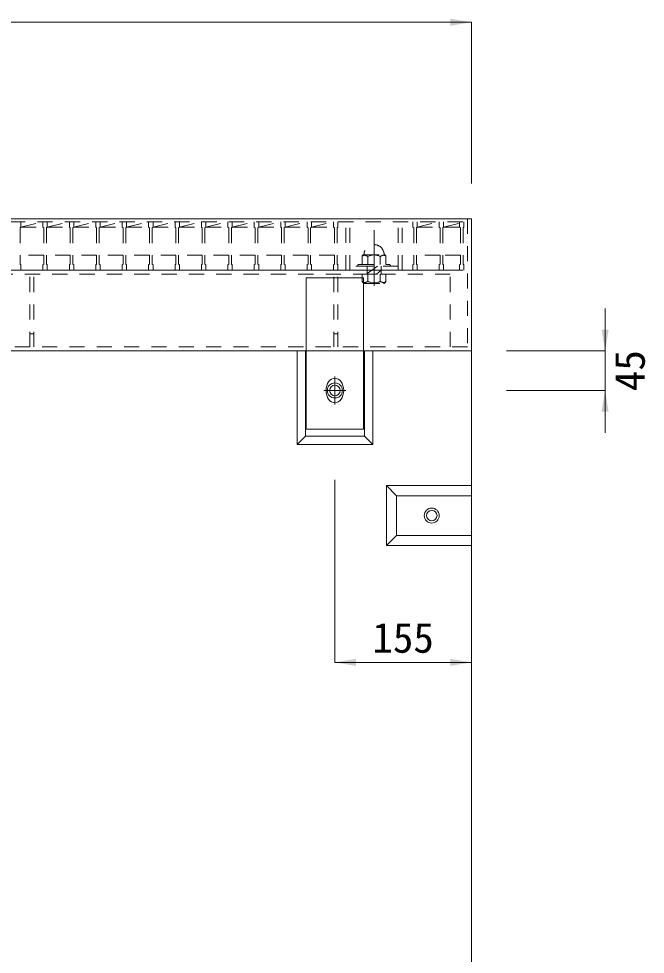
# Model space of a CAD drawing. Units: millimetres at full size. Extents: x 42559 to 133118, y -58351 to -47326.
# Drawn here: x 91480 to 92192, y -53596 to -52534 of the extents above; entities that cross this region are included whole.
import ezdxf
from ezdxf.enums import TextEntityAlignment as Align

# ---------------------------------------------------------------- set-up
doc = ezdxf.new("R2010")
doc.units = ezdxf.units.MM
doc.header["$LTSCALE"] = 23
doc.linetypes.add('CHAIN', pattern=[18.5, 12, -1.5, 3.5, -1.5])
doc.linetypes.add('USER1', pattern=[1.35, 0.75, -0.6])
for name, color, linetype, lineweight in [('BT', 30, 'USER1', 13), ('インサート', 92, 'USER1', 9), ('グレーチング', 7, 'USER1', 13), ('受枠', 3, 'Continuous', 9), ('寸法線', 7, 'Continuous', 13), ('本体', 2, 'Continuous', 13)]:
    doc.layers.add(name, color=color, linetype=linetype, lineweight=lineweight)
doc.styles.add('ＭＳ ゴシック', font='')
doc.styles.get('ＭＳ ゴシック').set_extended_font_data('MS Gothic')

# ---------------------------------------------------------------- blocks, each defined once
blk = doc.blocks.new('filled_arrow')
at = {"color": 0, "linetype": 'Continuous', "lineweight": -2}
blk.add_solid([(7.5, 1.25), (0, 0), (7.5, -1.25)], dxfattribs=at)

msp = doc.modelspace()

# ---------------------------------------------------------------- linework, layer by layer
at = {"layer": 'BT'}
for p, q in [((91870.16, -52804.2), (91870.16, -52813.33)), ((91872.23, -52802.12), (91895.08, -52802.12)), ((91876.65, -52804.2), (91876.65, -52813.33)), ((91890.67, -52804.2), (91890.67, -52813.33)), ((91897.16, -52804.2), (91897.16, -52813.33)), ((91866.16, -52813.33), (91901.16, -52813.33)), ((91866.16, -52815.27), (91901.16, -52815.27)), ((91875.66, -52824.27), (91875.66, -52815.27)), ((91875.66, -52823.42), (91887.51, -52815.27)), ((91886.43, -52824.27), (91891.66, -52819.81)), ((91891.66, -52824.27), (91891.66, -52815.27)), ((91870.16, -52824.27), (91897.16, -52824.27)), ((91870.16, -52824.27), (91870.16, -52831.89)), ((91876.73, -52832.33), (91876.73, -52824.27)), ((91890.58, -52832.33), (91890.58, -52824.27)), ((91897.16, -52824.27), (91897.16, -52831.89)), ((91872.93, -52834.66), (91894.39, -52834.66))]:
    msp.add_line(p, q, dxfattribs=at)
for centre, radius, start, end in [((91883.66, -52802.12), 11.42, 0, 180), ((91872.23, -52804.2), 2.08, 90, 180), ((91883.66, -52816.87), 14.48, 61.04954, 118.95046), ((91895.08, -52804.2), 2.08, 0, 90), ((91866.16, -52814.33), 1, 90, 180), ((91866.16, -52814.27), 1, 180, 270), ((91901.16, -52814.33), 1, 0, 90), ((91901.16, -52814.27), 1, 270, 0), ((91872.93, -52831.89), 2.77, 180, 270), ((91894.39, -52831.89), 2.77, 270, 0), ((91883.66, -52819.99), 14.15, 240.7011, 299.2989)]:
    msp.add_arc(centre, radius, start, end, dxfattribs=at)
for points in [[(91872.23, -52802.78), (91871.61, -52802.9), (91870.56, -52803.27), (91870.16, -52804.2)], [(91876.65, -52804.2), (91875.23, -52803.26), (91873.7, -52802.69), (91872.23, -52802.78)], [(91890.67, -52804.2), (91892.08, -52803.26), (91893.62, -52802.69), (91895.08, -52802.78)], [(91895.08, -52802.78), (91895.71, -52802.9), (91896.75, -52803.27), (91897.16, -52804.2)], [(91872.23, -52833.74), (91871.61, -52833.63), (91870.38, -52833.43), (91870.16, -52831.37)], [(91895.08, -52833.74), (91895.71, -52833.63), (91896.93, -52833.43), (91897.16, -52831.37)], [(91876.73, -52832.33), (91875.23, -52833.26), (91873.7, -52833.84), (91872.23, -52833.74)], [(91890.58, -52832.33), (91892.08, -52833.26), (91893.62, -52833.84), (91895.08, -52833.74)]]:
    msp.add_open_spline(points, degree=3, dxfattribs=at)
at = {"layer": 'インサート', "linetype": 'Continuous'}
for centre, radius in [((91839.16, -52956.27), 8.5), ((91839.16, -52956.27), 6), ((91949.16, -53098.27), 8.5), ((91949.16, -53098.27), 6)]:
    msp.add_circle(centre, radius, dxfattribs=at)
at = {"layer": 'グレーチング'}
for p, q in [((91004.66, -52764.77), (91985.66, -52764.77)), ((91482.66, -52770.77), (91507.66, -52764.77)), ((91482.66, -52764.77), (91482.66, -52770.77)), ((91507.66, -52764.77), (91507.66, -52770.77)), ((91512.66, -52770.77), (91537.66, -52764.77)), ((91512.66, -52764.77), (91512.66, -52770.77)), ((91537.66, -52764.77), (91537.66, -52770.77)), ((91542.66, -52770.77), (91567.66, -52764.77)), ((91542.66, -52764.77), (91542.66, -52770.77)), ((91567.66, -52764.77), (91567.66, -52770.77)), ((91572.66, -52770.77), (91597.66, -52764.77)), ((91572.66, -52764.77), (91572.66, -52770.77)), ((91597.66, -52764.77), (91597.66, -52770.77)), ((91602.66, -52770.77), (91627.66, -52764.77)), ((91602.66, -52764.77), (91602.66, -52770.77)), ((91627.66, -52764.77), (91627.66, -52770.77)), ((91632.66, -52770.77), (91657.66, -52764.77)), ((91632.66, -52764.77), (91632.66, -52770.77)), ((91657.66, -52764.77), (91657.66, -52770.77)), ((91662.66, -52770.77), (91687.66, -52764.77)), ((91662.66, -52764.77), (91662.66, -52770.77)), ((91687.66, -52764.77), (91687.66, -52770.77)), ((91692.66, -52770.77), (91717.66, -52764.77)), ((91692.66, -52764.77), (91692.66, -52770.77)), ((91717.66, -52764.77), (91717.66, -52770.77)), ((91722.66, -52770.77), (91747.66, -52764.77)), ((91722.66, -52764.77), (91722.66, -52770.77)), ((91747.66, -52764.77), (91747.66, -52770.77)), ((91752.66, -52770.77), (91777.66, -52764.77)), ((91752.66, -52764.77), (91752.66, -52770.77)), ((91777.66, -52764.77), (91777.66, -52770.77)), ((91782.66, -52770.77), (91807.66, -52764.77)), ((91782.66, -52764.77), (91782.66, -52770.77)), ((91807.66, -52764.77), (91807.66, -52770.77)), ((91812.66, -52770.77), (91837.66, -52764.77)), ((91812.66, -52764.77), (91812.66, -52770.77)), ((91837.66, -52764.77), (91837.66, -52770.77)), ((91842.66, -52764.77), (91842.66, -52770.77)), ((91851.66, -52819.77), (91851.66, -52764.77)), ((91856.16, -52819.77), (91856.16, -52764.77)), ((91911.16, -52819.77), (91911.16, -52764.77)), ((91915.66, -52819.77), (91915.66, -52764.77)), ((91927.66, -52764.77), (91927.66, -52770.77)), ((91932.66, -52770.77), (91957.66, -52764.77)), ((91932.66, -52764.77), (91932.66, -52770.77)), ((91957.66, -52764.77), (91957.66, -52770.77)), ((91962.66, -52764.77), (91962.66, -52770.77)), ((91962.66, -52770.77), (91980.66, -52766.45)), ((91980.66, -52764.77), (91980.66, -52770.77)), ((91985.66, -52764.77), (91985.66, -52770.77)), ((91482.66, -52770.77), (91481.66, -52771.77)), ((91481.66, -52771.77), (91481.66, -52812.77)), ((91482.66, -52770.77), (91507.66, -52770.77)), ((91507.66, -52770.77), (91508.66, -52771.77)), ((91508.66, -52771.77), (91508.66, -52812.77)), ((91512.66, -52770.77), (91511.66, -52771.77)), ((91511.66, -52771.77), (91511.66, -52812.77)), ((91512.66, -52770.77), (91537.66, -52770.77)), ((91537.66, -52770.77), (91538.66, -52771.77)), ((91538.66, -52771.77), (91538.66, -52812.77)), ((91542.66, -52770.77), (91541.66, -52771.77)), ((91541.66, -52771.77), (91541.66, -52812.77)), ((91542.66, -52770.77), (91567.66, -52770.77)), ((91567.66, -52770.77), (91568.66, -52771.77)), ((91568.66, -52771.77), (91568.66, -52812.77)), ((91572.66, -52770.77), (91571.66, -52771.77)), ((91571.66, -52771.77), (91571.66, -52812.77)), ((91572.66, -52770.77), (91597.66, -52770.77)), ((91597.66, -52770.77), (91598.66, -52771.77)), ((91598.66, -52771.77), (91598.66, -52812.77)), ((91602.66, -52770.77), (91601.66, -52771.77)), ((91601.66, -52771.77), (91601.66, -52812.77)), ((91602.66, -52770.77), (91627.66, -52770.77)), ((91627.66, -52770.77), (91628.66, -52771.77)), ((91628.66, -52771.77), (91628.66, -52812.77)), ((91632.66, -52770.77), (91631.66, -52771.77)), ((91631.66, -52771.77), (91631.66, -52812.77)), ((91632.66, -52770.77), (91657.66, -52770.77)), ((91657.66, -52770.77), (91658.66, -52771.77)), ((91658.66, -52771.77), (91658.66, -52812.77)), ((91662.66, -52770.77), (91661.66, -52771.77)), ((91661.66, -52771.77), (91661.66, -52812.77)), ((91662.66, -52770.77), (91687.66, -52770.77)), ((91687.66, -52770.77), (91688.66, -52771.77)), ((91688.66, -52771.77), (91688.66, -52812.77)), ((91692.66, -52770.77), (91691.66, -52771.77)), ((91691.66, -52771.77), (91691.66, -52812.77)), ((91692.66, -52770.77), (91717.66, -52770.77)), ((91717.66, -52770.77), (91718.66, -52771.77)), ((91718.66, -52771.77), (91718.66, -52812.77)), ((91722.66, -52770.77), (91721.66, -52771.77)), ((91721.66, -52771.77), (91721.66, -52812.77)), ((91722.66, -52770.77), (91747.66, -52770.77)), ((91747.66, -52770.77), (91748.66, -52771.77)), ((91748.66, -52771.77), (91748.66, -52812.77)), ((91752.66, -52770.77), (91751.66, -52771.77)), ((91751.66, -52771.77), (91751.66, -52812.77)), ((91752.66, -52770.77), (91777.66, -52770.77)), ((91777.66, -52770.77), (91778.66, -52771.77)), ((91778.66, -52771.77), (91778.66, -52812.77)), ((91782.66, -52770.77), (91781.66, -52771.77)), ((91781.66, -52771.77), (91781.66, -52812.77)), ((91782.66, -52770.77), (91807.66, -52770.77)), ((91807.66, -52770.77), (91808.66, -52771.77)), ((91808.66, -52771.77), (91808.66, -52812.77)), ((91812.66, -52770.77), (91811.66, -52771.77)), ((91811.66, -52771.77), (91811.66, -52812.77)), ((91812.66, -52770.77), (91837.66, -52770.77)), ((91837.66, -52770.77), (91838.66, -52771.77)), ((91838.66, -52771.77), (91838.66, -52812.77)), ((91842.66, -52770.77), (91841.66, -52771.77)), ((91841.66, -52771.77), (91841.66, -52812.77)), ((91927.66, -52770.77), (91928.66, -52771.77)), ((91928.66, -52771.77), (91928.66, -52812.77)), ((91932.66, -52770.77), (91931.66, -52771.77)), ((91931.66, -52771.77), (91931.66, -52812.77)), ((91932.66, -52770.77), (91957.66, -52770.77)), ((91957.66, -52770.77), (91958.66, -52771.77)), ((91958.66, -52771.77), (91958.66, -52812.77)), ((91962.66, -52770.77), (91961.66, -52771.77)), ((91961.66, -52771.77), (91961.66, -52812.77)), ((91962.66, -52770.77), (91980.66, -52770.77)), ((91980.66, -52770.77), (91981.66, -52771.77)), ((91981.66, -52771.77), (91981.66, -52812.77)), ((91985.66, -52770.77), (91984.66, -52771.77)), ((91984.66, -52771.77), (91984.66, -52812.77)), ((91508.66, -52802.77), (91481.66, -52802.77)), ((91538.66, -52802.77), (91511.66, -52802.77)), ((91568.66, -52802.77), (91541.66, -52802.77)), ((91598.66, -52802.77), (91571.66, -52802.77)), ((91628.66, -52802.77), (91601.66, -52802.77)), ((91658.66, -52802.77), (91631.66, -52802.77)), ((91688.66, -52802.77), (91661.66, -52802.77)), ((91718.66, -52802.77), (91691.66, -52802.77)), ((91748.66, -52802.77), (91721.66, -52802.77)), ((91778.66, -52802.77), (91751.66, -52802.77)), ((91808.66, -52802.77), (91781.66, -52802.77)), ((91838.66, -52802.77), (91811.66, -52802.77)), ((91958.66, -52802.77), (91931.66, -52802.77)), ((91981.66, -52802.77), (91961.66, -52802.77)), ((91004.66, -52819.77), (91985.66, -52819.77)), ((91482.66, -52813.77), (91481.66, -52812.77)), ((91482.66, -52819.77), (91482.66, -52813.77)), ((91507.66, -52813.77), (91508.66, -52812.77)), ((91507.66, -52819.77), (91507.66, -52813.77)), ((91512.66, -52813.77), (91511.66, -52812.77)), ((91512.66, -52819.77), (91512.66, -52813.77)), ((91537.66, -52813.77), (91538.66, -52812.77)), ((91537.66, -52819.77), (91537.66, -52813.77)), ((91542.66, -52813.77), (91541.66, -52812.77)), ((91542.66, -52819.77), (91542.66, -52813.77)), ((91567.66, -52813.77), (91568.66, -52812.77)), ((91567.66, -52819.77), (91567.66, -52813.77)), ((91572.66, -52813.77), (91571.66, -52812.77)), ((91572.66, -52819.77), (91572.66, -52813.77)), ((91597.66, -52813.77), (91598.66, -52812.77)), ((91597.66, -52819.77), (91597.66, -52813.77)), ((91602.66, -52813.77), (91601.66, -52812.77)), ((91602.66, -52819.77), (91602.66, -52813.77)), ((91627.66, -52813.77), (91628.66, -52812.77)), ((91627.66, -52819.77), (91627.66, -52813.77)), ((91632.66, -52813.77), (91631.66, -52812.77)), ((91632.66, -52819.77), (91632.66, -52813.77)), ((91657.66, -52813.77), (91658.66, -52812.77)), ((91657.66, -52819.77), (91657.66, -52813.77)), ((91662.66, -52813.77), (91661.66, -52812.77)), ((91662.66, -52819.77), (91662.66, -52813.77)), ((91687.66, -52813.77), (91688.66, -52812.77)), ((91687.66, -52819.77), (91687.66, -52813.77)), ((91692.66, -52813.77), (91691.66, -52812.77)), ((91692.66, -52819.77), (91692.66, -52813.77)), ((91717.66, -52813.77), (91718.66, -52812.77)), ((91717.66, -52819.77), (91717.66, -52813.77)), ((91722.66, -52813.77), (91721.66, -52812.77)), ((91722.66, -52819.77), (91722.66, -52813.77)), ((91747.66, -52813.77), (91748.66, -52812.77)), ((91747.66, -52819.77), (91747.66, -52813.77)), ((91752.66, -52813.77), (91751.66, -52812.77)), ((91752.66, -52819.77), (91752.66, -52813.77)), ((91777.66, -52813.77), (91778.66, -52812.77)), ((91777.66, -52819.77), (91777.66, -52813.77)), ((91782.66, -52813.77), (91781.66, -52812.77)), ((91782.66, -52819.77), (91782.66, -52813.77)), ((91807.66, -52813.77), (91808.66, -52812.77)), ((91807.66, -52819.77), (91807.66, -52813.77)), ((91812.66, -52813.77), (91811.66, -52812.77)), ((91812.66, -52819.77), (91812.66, -52813.77)), ((91837.66, -52813.77), (91838.66, -52812.77)), ((91837.66, -52819.77), (91837.66, -52813.77)), ((91842.66, -52813.77), (91841.66, -52812.77)), ((91842.66, -52819.77), (91842.66, -52813.77)), ((91911.16, -52815.27), (91856.16, -52815.27)), ((91927.66, -52813.77), (91928.66, -52812.77)), ((91927.66, -52819.77), (91927.66, -52813.77)), ((91932.66, -52813.77), (91931.66, -52812.77)), ((91932.66, -52819.77), (91932.66, -52813.77)), ((91957.66, -52813.77), (91958.66, -52812.77)), ((91957.66, -52819.77), (91957.66, -52813.77)), ((91962.66, -52813.77), (91961.66, -52812.77)), ((91962.66, -52819.77), (91962.66, -52813.77)), ((91980.66, -52813.77), (91981.66, -52812.77)), ((91980.66, -52819.77), (91980.66, -52813.77)), ((91985.66, -52813.77), (91984.66, -52812.77)), ((91985.66, -52819.77), (91985.66, -52813.77))]:
    msp.add_line(p, q, dxfattribs=at)
at = {"layer": '受枠'}
for p, q in [((90996.16, -52761.27), (91994.16, -52761.27)), ((91994.16, -52761.27), (91994.16, -52911.27)), ((91806.66, -53000.27), (91806.66, -52828.27)), ((91806.66, -52828.27), (91871.66, -52828.27)), ((91871.66, -53000.27), (91871.66, -52828.27)), ((91994.16, -52911.27), (90996.16, -52911.27)), ((91806.66, -53000.27), (91871.66, -53000.27))]:
    msp.add_line(p, q, dxfattribs=at)
at = {"layer": '受枠', "linetype": 'USER1'}
for p, q in [((91989.66, -52761.27), (91989.66, -52911.27)), ((91970.16, -52819.77), (91020.16, -52819.77)), ((91970.16, -52906.77), (91970.16, -52819.77)), ((91970.16, -52824.27), (91020.16, -52824.27)), ((91492.91, -52906.77), (91492.91, -52824.27)), ((91497.41, -52906.77), (91497.41, -52824.27)), ((91837.91, -52906.77), (91837.91, -52824.27)), ((91842.41, -52906.77), (91842.41, -52824.27)), ((91497.41, -52891.77), (91492.91, -52891.77)), ((91837.91, -52891.77), (91842.41, -52891.77)), ((91989.66, -52906.77), (91000.66, -52906.77))]:
    msp.add_line(p, q, dxfattribs=at)
at = {"layer": '受枠', "linetype": 'CHAIN'}
for p, q in [((91883.66, -52837.32), (91883.66, -52774.23)), ((91839.16, -52972.27), (91839.16, -52940.27)), ((91851.66, -52956.27), (91826.66, -52956.27))]:
    msp.add_line(p, q, dxfattribs=at)
at = {"layer": '受枠'}
msp.add_ellipse((91839.16, -52956.27), major_axis=(0, 14), ratio=0.714286, dxfattribs=at)
at = {"layer": '寸法線'}
for p, q in [((90996.16, -52538.2), (91994.16, -52538.2)), ((91994.16, -52721.27), (91994.16, -52538.2)), ((92145.99, -52863.27), (92145.99, -53004.27)), ((92034.16, -52911.27), (92145.99, -52911.27)), ((91994.16, -52951.27), (91994.16, -53264.95)), ((92034.16, -52956.27), (92145.99, -52956.27)), ((91839.16, -53057.77), (91839.16, -53264.95)), ((91994.16, -53264.95), (91839.16, -53264.95))]:
    msp.add_line(p, q, dxfattribs=at)
at = {"layer": '本体'}
for p, q in [((90996.16, -52911.27), (91994.16, -52911.27)), ((91994.16, -52911.27), (91994.16, -54361.27))]:
    msp.add_line(p, q, dxfattribs=at)
at = {"layer": '本体', "lineweight": 9}
for p, q in [((91796.16, -53017.77), (91796.16, -52911.27)), ((91882.16, -53017.77), (91882.16, -52911.27)), ((91882.16, -53017.77), (91796.16, -53017.77)), ((91897.66, -53064.27), (91897.66, -53132.27)), ((91994.16, -53064.27), (91897.66, -53064.27)), ((91994.16, -53132.27), (91897.66, -53132.27))]:
    msp.add_line(p, q, dxfattribs=at)
at = {"layer": '本体', "lineweight": 5}
for p, q in [((91805.66, -53008.27), (91805.66, -52911.27)), ((91872.66, -53008.27), (91872.66, -52911.27)), ((91805.66, -53008.27), (91796.16, -53017.77)), ((91872.66, -53008.27), (91805.66, -53008.27)), ((91872.66, -53008.27), (91882.16, -53017.77)), ((91909.16, -53075.77), (91897.66, -53064.27)), ((91909.16, -53075.77), (91909.16, -53120.77)), ((91994.16, -53075.77), (91909.16, -53075.77)), ((91909.16, -53120.77), (91897.66, -53132.27)), ((91994.16, -53120.77), (91909.16, -53120.77))]:
    msp.add_line(p, q, dxfattribs=at)

# ---------------------------------------------------------------- block references
at = {"layer": '寸法線', "xscale": 3.2, "yscale": 3.2}
for p, rotation in [((91994.16, -52538.2), 180), ((92145.99, -52911.27), 90), ((92145.99, -52956.27), 270), ((91994.16, -53264.95), 180)]:
    msp.add_blockref('filled_arrow', p, dxfattribs=dict(at, rotation=rotation))
msp.add_blockref('filled_arrow', (91839.16, -53264.95), dxfattribs=at)

# ---------------------------------------------------------------- texts
at = {"layer": '寸法線', "style": 'ＭＳ ゴシック'}
msp.add_text('45', height=34.18, rotation=90, dxfattribs=at).set_placement((92173.99, -52933.77), align=Align.MIDDLE_CENTER)
msp.add_text('155', height=34.18, dxfattribs=at).set_placement((91916.66, -53236.95), align=Align.MIDDLE_CENTER)

doc.saveas('drawing.dxf')
